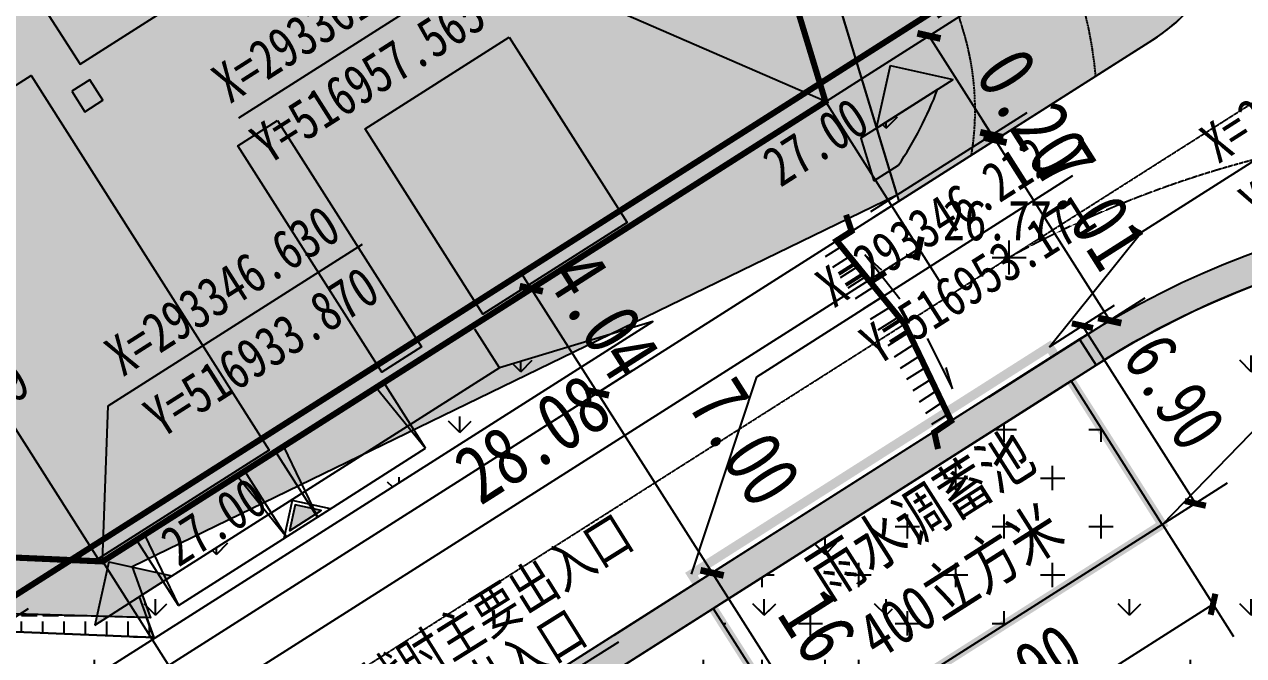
# Model space of a CAD drawing. Extents: x 1977 to 1034874806, y 3985 to 587211952.
# Drawn here: x 516931304 to 516971270, y 293343544 to 293364234 of the extents above; entities that cross this region are included whole.
import ezdxf

# ---------------------------------------------------------------- set-up
doc = ezdxf.new("R2010")
doc.units = 0
doc.header["$LTSCALE"] = 10
doc.header["$MEASUREMENT"] = 0
doc.linetypes.add('ACAD_ISO04W100', pattern=[30, 24, -3, 0, -3])
doc.linetypes.add('DASH', pattern=[0.35, 0.25, -0.1])
for name, color, linetype in [('01-标注_入口', 7, 'Continuous'), ('01-标注_尺寸', 3, 'Continuous'), ('01-标注_符号2', 200, 'Continuous'), ('02-TEXT_房间', 7, 'Continuous'), ('05-填充-第三批规证建筑', 252, 'Continuous'), ('DIM_ELEV', 3, 'Continuous'), ('M-建筑 地下室轮廓', 120, 'DASH'), ('M-建筑 坐标', 3, 'Continuous'), ('M-建筑 轮廓', 51, 'Continuous'), ('M-建筑 轮廓_细线', 51, 'Continuous'), ('M-建筑 首层轮廓', 4, 'Continuous'), ('M-用地 代征道路', 216, 'Continuous'), ('M-绿化 填充 0.5覆土', 77, 'Continuous'), ('M-绿化 填充 3m覆土109', 90, 'Continuous'), ('M-绿化 填充 实土104', 126, 'Continuous'), ('M-道路 边线', 2, 'Continuous'), ('M-雨水化粪', 4, 'TG_Y'), ('pipe-雨水', 4, 'TG_Y'), ('PUB_TEXT', 7, 'Continuous'), ('SPACE', 7, 'Continuous'), ('SPACE_HATCH', 8, 'Continuous'), ('屋顶', 6, 'Continuous'), ('竖向', 3, 'Continuous'), ('透水铺装', 32, 'Continuous'), ('道路中心线', 1, 'Continuous'), ('道路横断面示意', 7, 'Continuous')]:
    doc.layers.add(name, color=color, linetype=linetype)
doc.styles.add('-黑体', font='simhei.ttf', dxfattribs={"width": 0.8})
doc.styles.get("Standard").update_dxf_attribs({"font": 'simhei.ttf', "width": 0.8})
doc.styles.add('TG_LINETYPE', font='simplex_.ttf', dxfattribs={"width": 0.8, "height": 3, "bigfont": 'HZTXT'})
doc.styles.add('黑体', font='simhei.ttf', dxfattribs={"width": 0.8})
doc.styles.add('黑体_T3', font='simhei.ttf', dxfattribs={"width": 0.8})
doc.linetypes.add('TG_Y', pattern='A,2,-0.3,["Y",TG_LINETYPE,S=0.1,R=0,X=-0.18,Y=-0.05],0', length=2.3)
doc.dimstyles.new('_TCH_ARCH&&500', dxfattribs={"dimtxt": 1750, "dimasz": 500, "dimexe": 1250, "dimexo": 0, "dimgap": 500, "dimtad": 1, "dimlfac": 0.001, "dimzin": 0, "dimdsep": 46, "dimtxsty": '黑体_T3', "dimblk": 'ARCHTICK', "dimcen": 0.09, "dimclrt": 7, "dimazin": 2, "dimtfac": 1, "dimtix": 1, "dimtmove": 2, "dimatfit": 3, "dimfxl": 0, "dimtolj": 1, "dimtzin": 0, "dimarcsym": 0})
doc.dimstyles.new('_TCH_ARCH&&550', dxfattribs={"dimtxt": 1925, "dimasz": 550, "dimexe": 1375, "dimexo": 0, "dimgap": 550, "dimtad": 1, "dimlfac": 0.001, "dimzin": 0, "dimdsep": 46, "dimtxsty": '黑体_T3', "dimblk": 'ARCHTICK', "dimcen": 0.09, "dimclrt": 7, "dimazin": 2, "dimtfac": 1, "dimtix": 1, "dimtmove": 2, "dimatfit": 3, "dimfxl": 0, "dimtolj": 1, "dimtzin": 0, "dimarcsym": 0})
pattern_1 = [(90, (517055335.4, 293344865.8), (-1995.59, 1995.59), [529.16, -3462.02]), (45, (517055335.4, 293344865.8), (-1995.59, 1995.59), [529.16, -2293.03]), (135, (517055335.4, 293344865.8), (-1995.59, -1995.59), [529.16, -2293.03])]
pattern_2 = [(0, (0, 0), (0, 698.5), [508, -190.5]), (90, (0, 0), (-698.5, 4e-14), [508, -190.5])]

# ---------------------------------------------------------------- blocks, each defined once
blk = doc.blocks.new('A$C2FBB68E7')
at = {"layer": '05-填充-第三批规证建筑', "ltscale": 0.02}
h = blk.add_hatch(color=252, dxfattribs=at)
h.dxf.hatch_style = 1
h.paths.add_polyline_path([(5790, 9260), (8392, 21500), (86987, 21500), (86987, 20300), (92631, 20300), (99427, 44725), (120742, 38795), (117563, 11100), (119297, 10714), (109062, -4432), (83846, -2647), (39845, -4916), (40178, -2825), (-6010, -4842), (-2632, 11050)])
at = {"layer": 'M-建筑 轮廓_细线'}
blk.add_lwpolyline([(5790, 9260), (8392, 21500), (86987, 21500), (86987, 20300), (92631, 20300), (99427, 44725), (120742, 38795), (117563, 11100), (119297, 10714), (109062, -4432), (83846, -2647), (39845, -4916), (40178, -2825), (-6010, -4842), (-2632, 11050)], close=True, dxfattribs=at)
blk = doc.blocks.new('A$C110D5DAE')
at = {"layer": '05-填充-第三批规证建筑', "ltscale": 0.02}
h = blk.add_hatch(color=252, dxfattribs=at)
h.dxf.hatch_style = 1
h.paths.add_polyline_path([(96042, 32561), (85734, 35429), (87317, 41119), (83503, 42180), (66341, 26600), (4763, 26600), (-1359, -2200), (108092, -2200), (116900, 10380), (116900, 38462), (99065, 43424)])
for p, q in [((119450, 21301), (116900, 21301)), ((116900, 17101), (116900, 21301)), ((116900, 21001), (119450, 21301)), ((119450, 17101), (119450, 21301)), ((116900, 17401), (119450, 17101)), ((119450, 17101), (116900, 17101)), ((119450, 15901), (116900, 15901)), ((116900, 11701), (116900, 15901)), ((116900, 15601), (119450, 15901)), ((119450, 11701), (119450, 15901)), ((116900, 12001), (119450, 11701)), ((119450, 11701), (116900, 11701))]:
    blk.add_line(p, q)
at = {"layer": 'M-建筑 首层轮廓', "const_width": 200}
blk.add_lwpolyline([(96042, 32561), (85734, 35429), (87317, 41119), (83503, 42180), (66341, 26600), (4763, 26600), (-1359, -2200), (108092, -2200), (116900, 10380), (116900, 38462), (99065, 43424)], close=True, dxfattribs=at)
at = {"layer": '屋顶'}
for points in [[(109550, 30851), (116750, 30851), (116750, 25251), (109550, 25251)], [(107780, 22971), (116570, 22971), (116570, 21431), (107780, 21431)], [(102750, 21501), (99750, 21501), (99750, 18501), (102750, 18501)], [(103350, 17801), (104150, 17801), (104150, 18501), (103350, 18501)], [(102200, 11451), (102200, 16951), (116750, 16951), (116750, 10301), (109650, 10301), (109650, 11451)]]:
    blk.add_lwpolyline(points, close=True, dxfattribs=at)
at = {"layer": 'M-建筑 轮廓_细线'}
blk.add_blockref('A$C2FBB68E7', (0, 0), dxfattribs=at)
blk = doc.blocks.new('A$C29D53FC1')
at = {"layer": '道路横断面示意'}
h = blk.add_hatch(color=256, dxfattribs=at)
h.dxf.hatch_style = 1
h.paths.add_polyline_path([(857, -125), (531, -20), (523, -76)])
for p, q in [((0, 0), (857, -125)), ((857, -125), (531, -20))]:
    blk.add_line(p, q, dxfattribs=at)
blk = doc.blocks.new('A$C29796A3D')
blk.add_lwpolyline([(82418, -2546), (83500, 266), (52927, -1015), (53491, 1640), (17309, 1008), (22065, 17595), (62738, 18620), (62308, 17591), (92266, 18955), (95099, 29171), (99427, 44725), (120742, 38795), (117563, 11100), (119297, 10714), (109062, -4432), (82418, -2546)])
blk = doc.blocks.new('_ArchTick')
at = {"color": 0, "linetype": 'ByBlock', "const_width": 0.4}
blk.add_lwpolyline([(-0.5, -0.5), (0.5, 0.5)], dxfattribs=at)
blk = doc.blocks.new('*D188')
at = {"layer": 'Defpoints', "color": 0, "linetype": 'Continuous', "transparency": 16777216}
for p in [(516968607, 293347837), (516970267, 293345226), (516956877, 293340382)]:
    blk.add_point(p, dxfattribs=at)
at = {"layer": 'pipe-雨水', "color": 0, "linetype": 'Continuous', "lineweight": -2, "transparency": 16777216}
for p, q in [((516968607, 293347837), (516970938, 293344171)), ((516958537, 293337771), (516970267, 293345226)), ((516956877, 293340382), (516959207, 293336716))]:
    blk.add_line(p, q, dxfattribs=at)
at = {"layer": 'pipe-雨水', "color": 0, "linetype": 'Continuous', "lineweight": -2, "transparency": 16777216, "xscale": 500, "yscale": 500, "zscale": 500}
for p, rotation in [((516970267, 293345226), 32.43730404849646), ((516958537, 293337771), 212.4373040484965)]:
    blk.add_blockref('_ArchTick', p, dxfattribs=dict(at, rotation=rotation))
at = {"layer": 'pipe-雨水', "color": 7, "linetype": 'Continuous', "transparency": 16777216, "insert": (516963659, 293342667), "char_height": 1750, "attachment_point": 5, "rotation": 32.4373, "style": '黑体_T3'}
blk.add_mtext('\\A1;13.90', dxfattribs=at)
blk = doc.blocks.new('*D189')
at = {"layer": 'Defpoints', "color": 0, "linetype": 'Continuous', "transparency": 16777216}
for p in [(516964902, 293353668), (516969688, 293348534), (516968603, 293347844)]:
    blk.add_point(p, dxfattribs=at)
at = {"layer": 'pipe-雨水', "color": 0, "linetype": 'Continuous', "lineweight": -2, "transparency": 16777216}
for p, q in [((516964902, 293353668), (516967042, 293355028)), ((516965987, 293354358), (516969688, 293348534)), ((516968603, 293347844), (516970743, 293349205))]:
    blk.add_line(p, q, dxfattribs=at)
at = {"layer": 'pipe-雨水', "color": 0, "linetype": 'Continuous', "lineweight": -2, "transparency": 16777216, "xscale": 500, "yscale": 500, "zscale": 500}
for p, rotation in [((516965987, 293354358), 122.4373040485213), ((516969688, 293348534), 302.4373040485214)]:
    blk.add_blockref('_ArchTick', p, dxfattribs=dict(at, rotation=rotation))
at = {"layer": 'pipe-雨水', "color": 7, "linetype": 'Continuous', "transparency": 16777216, "insert": (516969007, 293352189), "char_height": 1750, "attachment_point": 5, "rotation": 302.4373, "style": '黑体_T3'}
blk.add_mtext('\\A1;6.90', dxfattribs=at)
blk = doc.blocks.new('A$C2D0F44C4')
h = blk.add_hatch(color=1)
h.dxf.hatch_style = 1
h.paths.add_polyline_path([(500314, 500915), (500314, 499685), (500929, 500300)])
at = {"color": 1}
blk.add_lwpolyline([(500193, 501207), (500193, 499393), (501100, 500300), (500193, 501207)], dxfattribs=at)
blk.add_lwpolyline([(500314, 500915), (500314, 499685), (500929, 500300)], close=True, dxfattribs=at)
blk.add_lwpolyline([(500314, 500915), (500314, 499685), (500929, 500300)], close=True, dxfattribs=at)
blk = doc.blocks.new('*D375')
at = {"layer": '01-标注_尺寸', "color": 0, "lineweight": -2, "transparency": 16777216}
for p, q in [((516933863, 293346640), (516937658, 293340670)), ((516925346, 293334475), (516936920, 293341830)), ((516922289, 293339285), (516926083, 293333314))]:
    blk.add_line(p, q, dxfattribs=at)
at = {"layer": 'Defpoints', "color": 0, "transparency": 16777216}
for p in [(516933863, 293346640), (516936920, 293341830), (516922289, 293339285)]:
    blk.add_point(p, dxfattribs=at)
at = {"layer": '01-标注_尺寸', "color": 0, "lineweight": -2, "transparency": 16777216, "xscale": 550, "yscale": 550, "zscale": 550}
for p, rotation in [((516936920, 293341830), 32.43462483542849), ((516925346, 293334475), 212.4346248354285)]:
    blk.add_blockref('_ArchTick', p, dxfattribs=dict(at, rotation=rotation))
at = {"layer": '01-标注_尺寸', "color": 7, "transparency": 16777216, "insert": (516930322, 293339429), "char_height": 1925, "attachment_point": 5, "rotation": 32.4346, "style": '黑体_T3'}
blk.add_mtext('\\A1;13.71', dxfattribs=at)
blk = doc.blocks.new('*D376')
at = {"layer": '01-标注_尺寸', "color": 0, "lineweight": -2, "transparency": 16777216}
for p, q in [((516957565, 293361702), (516961359, 293355731)), ((516936920, 293341830), (516960621, 293356891)), ((516933863, 293346640), (516937658, 293340670))]:
    blk.add_line(p, q, dxfattribs=at)
at = {"layer": 'Defpoints', "color": 0, "transparency": 16777216}
for p in [(516957565, 293361702), (516960621, 293356891), (516933863, 293346640)]:
    blk.add_point(p, dxfattribs=at)
at = {"layer": '01-标注_尺寸', "color": 0, "lineweight": -2, "transparency": 16777216, "xscale": 550, "yscale": 550, "zscale": 550}
for p, rotation in [((516960621, 293356891), 32.43462483550675), ((516936920, 293341830), 212.4346248355067)]:
    blk.add_blockref('_ArchTick', p, dxfattribs=dict(at, rotation=rotation))
at = {"layer": '01-标注_尺寸', "color": 7, "transparency": 16777216, "insert": (516947954, 293350646), "char_height": 1925, "attachment_point": 5, "rotation": 32.4346, "style": '黑体_T3'}
blk.add_mtext('\\A1;28.08', dxfattribs=at)
blk = doc.blocks.new('*D420')
at = {"layer": '01-标注_尺寸', "color": 0, "lineweight": -2, "transparency": 16777216}
for p, q in [((516959164, 293357929), (516964283, 293361182)), ((516963122, 293360445), (516966882, 293354528)), ((516962923, 293352013), (516968042, 293355266))]:
    blk.add_line(p, q, dxfattribs=at)
at = {"layer": 'Defpoints', "color": 0, "transparency": 16777216}
for p in [(516959164, 293357929), (516966882, 293354528), (516962923, 293352013)]:
    blk.add_point(p, dxfattribs=at)
at = {"layer": '01-标注_尺寸', "color": 0, "lineweight": -2, "transparency": 16777216, "xscale": 550, "yscale": 550, "zscale": 550}
for p, rotation in [((516963122, 293360445), 122.434624835361), ((516966882, 293354528), 302.434624835361)]:
    blk.add_blockref('_ArchTick', p, dxfattribs=dict(at, rotation=rotation))
at = {"layer": '01-标注_尺寸', "color": 7, "transparency": 16777216, "insert": (516966288, 293358304), "char_height": 1925, "attachment_point": 5, "rotation": 302.4346, "style": '黑体_T3'}
blk.add_mtext('\\A1;7.01', dxfattribs=at)
blk = doc.blocks.new('*D421')
at = {"layer": '01-标注_尺寸', "color": 0, "lineweight": -2, "transparency": 16777216}
for p, q in [((516959056, 293358098), (516964175, 293361351)), ((516959164, 293357929), (516964283, 293361182)), ((516963015, 293360614), (516962720, 293361078)), ((516963015, 293360614), (516963122, 293360445)), ((516963122, 293360445), (516963417, 293359981))]:
    blk.add_line(p, q, dxfattribs=at)
at = {"layer": 'Defpoints', "color": 0, "transparency": 16777216}
for p in [(516963122, 293360445), (516959056, 293358098), (516959164, 293357929)]:
    blk.add_point(p, dxfattribs=at)
at = {"layer": '01-标注_尺寸', "color": 0, "lineweight": -2, "transparency": 16777216, "xscale": 550, "yscale": 550, "zscale": 550}
for p, rotation in [((516963015, 293360614), 302.4346248494114), ((516963122, 293360445), 122.4346248494113)]:
    blk.add_blockref('_ArchTick', p, dxfattribs=dict(at, rotation=rotation))
at = {"layer": '01-标注_尺寸', "color": 7, "transparency": 16777216, "insert": (516964354, 293361346), "char_height": 1925, "attachment_point": 5, "rotation": 302.4346, "style": '黑体_T3'}
blk.add_mtext('\\A1;0.20', dxfattribs=at)
blk = doc.blocks.new('*D422')
at = {"layer": '01-标注_尺寸', "color": 0, "lineweight": -2, "transparency": 16777216}
for p, q in [((516956996, 293361340), (516962115, 293364593)), ((516960955, 293363856), (516963015, 293360614)), ((516959056, 293358098), (516964175, 293361351))]:
    blk.add_line(p, q, dxfattribs=at)
at = {"layer": 'Defpoints', "color": 0, "transparency": 16777216}
for p in [(516956996, 293361340), (516963015, 293360614), (516959056, 293358098)]:
    blk.add_point(p, dxfattribs=at)
at = {"layer": '01-标注_尺寸', "color": 0, "lineweight": -2, "transparency": 16777216, "xscale": 550, "yscale": 550, "zscale": 550}
for p, rotation in [((516960955, 293363856), 122.4346248351931), ((516963015, 293360614), 302.4346248351932)]:
    blk.add_blockref('_ArchTick', p, dxfattribs=dict(at, rotation=rotation))
at = {"layer": '01-标注_尺寸', "color": 7, "transparency": 16777216, "insert": (516961070, 293366494), "char_height": 1925, "attachment_point": 5, "rotation": 302.4346, "style": '黑体_T3'}
blk.add_mtext('\\A1;3.84', dxfattribs=at)
blk = doc.blocks.new('*D465')
at = {"layer": '01-标注_尺寸', "color": 0, "lineweight": -2, "transparency": 16777216}
for p, q in [((516944705, 293353522), (516949080, 293356307)), ((516947920, 293355569), (516947625, 293356032)), ((516947920, 293355569), (516950088, 293352162)), ((516946874, 293350116), (516951248, 293352900)), ((516950088, 293352162), (516950384, 293351698))]:
    blk.add_line(p, q, dxfattribs=at)
at = {"layer": 'Defpoints', "color": 0, "transparency": 16777216}
for p in [(516944705, 293353522), (516950088, 293352162), (516946874, 293350116)]:
    blk.add_point(p, dxfattribs=at)
at = {"layer": '01-标注_尺寸', "color": 0, "lineweight": -2, "transparency": 16777216, "xscale": 550, "yscale": 550, "zscale": 550}
for p, rotation in [((516947920, 293355569), 302.4792058772604), ((516950088, 293352162), 122.4792058772603)]:
    blk.add_blockref('_ArchTick', p, dxfattribs=dict(at, rotation=rotation))
at = {"layer": '01-标注_尺寸', "color": 7, "transparency": 16777216, "insert": (516950289, 293354683), "char_height": 1925, "attachment_point": 5, "rotation": 302.4792, "style": '黑体_T3'}
blk.add_mtext('\\A1;4.04', dxfattribs=at)
blk = doc.blocks.new('*D466')
at = {"layer": '01-标注_尺寸', "color": 0, "lineweight": -2, "transparency": 16777216}
for p, q in [((516946874, 293350116), (516951248, 293352900)), ((516950088, 293352162), (516953847, 293346257)), ((516950633, 293344211), (516955007, 293346995))]:
    blk.add_line(p, q, dxfattribs=at)
at = {"layer": 'Defpoints', "color": 0, "transparency": 16777216}
for p in [(516946874, 293350116), (516953847, 293346257), (516950633, 293344211)]:
    blk.add_point(p, dxfattribs=at)
at = {"layer": '01-标注_尺寸', "color": 0, "lineweight": -2, "transparency": 16777216, "xscale": 550, "yscale": 550, "zscale": 550}
for p, rotation in [((516950088, 293352162), 122.4792058772778), ((516953847, 293346257), 302.4792058772779)]:
    blk.add_blockref('_ArchTick', p, dxfattribs=dict(at, rotation=rotation))
at = {"layer": '01-标注_尺寸', "color": 7, "transparency": 16777216, "insert": (516954923, 293350538), "char_height": 1925, "attachment_point": 5, "rotation": 302.4792, "style": '黑体_T3'}
blk.add_mtext('\\A1;7.00', dxfattribs=at)
blk = doc.blocks.new('*D467')
at = {"layer": '01-标注_尺寸', "color": 0, "lineweight": -2, "transparency": 16777216}
for p, q in [((516950633, 293344211), (516955007, 293346995)), ((516953847, 293346257), (516962521, 293332631)), ((516959307, 293330584), (516963681, 293333369))]:
    blk.add_line(p, q, dxfattribs=at)
at = {"layer": 'Defpoints', "color": 0, "transparency": 16777216}
for p in [(516950633, 293344211), (516962521, 293332631), (516959307, 293330584)]:
    blk.add_point(p, dxfattribs=at)
at = {"layer": '01-标注_尺寸', "color": 0, "lineweight": -2, "transparency": 16777216, "xscale": 550, "yscale": 550, "zscale": 550}
for p, rotation in [((516953847, 293346257), 122.4792058772715), ((516962521, 293332631), 302.4792058772715)]:
    blk.add_blockref('_ArchTick', p, dxfattribs=dict(at, rotation=rotation))
at = {"layer": '01-标注_尺寸', "color": 7, "transparency": 16777216, "insert": (516958147, 293343195), "char_height": 1925, "attachment_point": 5, "rotation": 302.4792, "style": '黑体_T3'}
blk.add_mtext('\\A1;16.15', dxfattribs=at)
blk = doc.blocks.new('*D520')
at = {"layer": '01-标注_尺寸', "color": 0, "lineweight": -2, "transparency": 16777216}
for p, q in [((516931433, 293345078), (516926964, 293342234)), ((516928124, 293342972), (516927829, 293343436)), ((516928124, 293342972), (516930287, 293339574)), ((516933596, 293341680), (516929127, 293338835)), ((516930287, 293339574), (516930582, 293339110))]:
    blk.add_line(p, q, dxfattribs=at)
at = {"layer": 'Defpoints', "color": 0, "transparency": 16777216}
for p in [(516931433, 293345078), (516933596, 293341680), (516930287, 293339574)]:
    blk.add_point(p, dxfattribs=at)
at = {"layer": '01-标注_尺寸', "color": 0, "lineweight": -2, "transparency": 16777216, "xscale": 550, "yscale": 550, "zscale": 550}
for p, rotation in [((516928124, 293342972), 302.4792058727999), ((516930287, 293339574), 122.4792058727999)]:
    blk.add_blockref('_ArchTick', p, dxfattribs=dict(at, rotation=rotation))
at = {"layer": '01-标注_尺寸', "color": 7, "transparency": 16777216, "insert": (516930491, 293342091), "char_height": 1925, "attachment_point": 5, "rotation": 302.4792, "style": '黑体_T3'}
blk.add_mtext('\\A1;4.03', dxfattribs=at)

msp = doc.modelspace()

# ---------------------------------------------------------------- hatches: boundary and pattern name
at = {"layer": 'DIM_ELEV'}
for points in [[(516959680.664, 293362890.455), (516959220.775, 293360819.585), (516961751.534, 293362430.566)], [(516934071.149, 293346616.445), (516933611.26, 293344545.575), (516936142.019, 293346156.556)]]:
    msp.add_hatch(color=256, dxfattribs=at).paths.add_polyline_path(points)
at = {"layer": 'M-用地 代征道路', "linetype": 'Continuous'}
h = msp.add_hatch(dxfattribs=at)
h.set_pattern_fill('ANSI31', color=256, scale=2000, angle=45)
h.set_pattern_definition([(90, (5e-07, -9e-07), (-3175, 7e-13), [])])
h.paths.add_polyline_path([(516805773, 293547166), (516819249, 293553749), (516833059, 293559601), (516850264, 293570958, -0.037484907), (516891830, 293580614, -0.037486061), (516934373, 293583957), (517108952, 293584561), (517129064, 293564630), (517129758, 293441475), (517124870, 293421447), (517125067, 293386448), (517120118, 293377370), (517113257, 293364786), (516977085, 293278102), (516956377, 293282701), (516937582, 293312227), (516922624, 293326413), (516799129, 293520414), (516801840, 293531330)], flags=16)
edge = h.paths.add_edge_path()
edge.add_line((517148867, 293599699), (516934315.329, 293598955.98))
edge.add_arc((516935357.134, 293298946.875), 300010.915, 90.19896327, 106.33801982)
edge.add_arc((516935363.791, 293298956.272), 300003.769, 106.33974463, 122.48004836)
edge.add_line((516774260, 293552033), (516760762, 293543441))
edge.add_line((516760762, 293543441), (516959452, 293231315))
edge.add_line((516959452, 293231315), (517150257, 293352776))
edge.add_line((517150257, 293352776), (517148867, 293599699))
h.paths.add_polyline_path([(516983988, 293276570), (516977085, 293278102), (517113257, 293364786), (517108308, 293355708), (517078783, 293336913), (517064596, 293321955), (517033070, 293301887), (517013514, 293295365)])
at = {"layer": 'M-绿化 填充 3m覆土109'}
h = msp.add_hatch(dxfattribs=at)
h.set_pattern_fill('CROSS', color=256, scale=1000)
h.set_pattern_definition([(0, (5e-07, -9e-07), (1587.5, 1587.5), [793.75, -2381.25]), (90, (396.9, -396.9), (-1587.5, 1587.5), [793.75, -2381.25])])
h.paths.add_polyline_path([(516968603.143, 293347844.484), (516965612.632, 293352548.829), (516953881.591, 293345093.365), (516956872.102, 293340389.021)])
at = {"layer": 'M-绿化 填充 实土104'}
h = msp.add_hatch(dxfattribs=at)
h.set_pattern_fill('GRASS', color=256, scale=1000)
h.set_pattern_definition(pattern_1)
edge = h.paths.add_edge_path()
edge.add_line((516959148.995, 293359104.749), (516959954.753, 293359616.835))
edge.add_arc((516950007.033, 293366328.232), 12000, 325.9937635, 339.3854304)
edge.add_line((516961238.673, 293362103.276), (516958724.179, 293360505.398))
edge.add_line((516958724.179, 293360505.398), (516959148.995, 293359104.749))
h = msp.add_hatch(dxfattribs=at)
h.set_pattern_fill('GRASS', color=256, scale=1000)
h.set_pattern_definition(pattern_1)
edge = h.paths.add_edge_path()
edge.add_arc((516981986.742, 293328594.068), 28999.998, 64.4564762, 114.5496722)
edge.add_line((516969937.766, 293354972.507), (516971988.014, 293351746.478))
edge.add_line((516971988.014, 293351746.478), (516973491.599, 293349380.613))
edge.add_line((516973491.599, 293349380.613), (516961760.293, 293341924.981))
edge.add_line((516961760.293, 293341924.981), (516958059.114, 293347744.036))
edge.add_line((516958059.114, 293347744.036), (516936582.16, 293334099.007))
edge.add_line((516936582.16, 293334099.007), (516937637.723, 293332438.097))
edge.add_line((516937637.723, 293332438.097), (516946494.454, 293338075.94))
edge.add_line((516946494.454, 293338075.94), (516947407.323, 293336641.849))
edge.add_line((516947407.323, 293336641.849), (516952975.366, 293340186.178))
edge.add_line((516952975.366, 293340186.178), (516958345.284, 293331750.341))
edge.add_line((516958345.284, 293331750.341), (516994491.443, 293354759.548))
h = msp.add_hatch(dxfattribs=at)
h.set_pattern_fill('GRASS', color=256, scale=1000)
h.set_pattern_definition(pattern_1)
h.paths.add_polyline_path([(516928164.433, 293343596.394), (516930058.198, 293340616.588), (516951904.847, 293354500.854), (516946874.016, 293352975.006), (516935061.912, 293345468.8), (516935543.829, 293344141.285), (516929403.275, 293344385.001)])
h = msp.add_hatch(dxfattribs=at)
h.set_pattern_fill('GRASS', color=256, scale=1000)
h.set_pattern_definition(pattern_1)
h.paths.add_polyline_path([(516953059.721, 293340239.876), (516951663.467, 293342433.316), (516958616.819, 293346867.203), (516958057.149, 293347747.071), (516936582.22, 293334099.046), (516937637.427, 293332438.429), (516946494.785, 293338076.15), (516947407.665, 293336642.067)])
at = {"layer": 'SPACE_HATCH'}
h = msp.add_hatch(dxfattribs=at)
h.set_pattern_fill('ANGLE', color=256, scale=200, style=0)
h.set_pattern_definition(pattern_2)
h.paths.add_polyline_path([(516970296.753, 293365917.994), (516955066.407, 293389882.677), (516955254.474, 293390002.395), (516947536.289, 293402136.614), (516924393.773, 293409449.978), (516890227.602, 293463164.652), (516853388.801, 293448600.855), (516857015.952, 293442898.395), (516870282.02, 293447847.59), (516870566.711, 293447084.49), (516882184.541, 293451418.775), (516881971.073, 293451990.964), (516885288.638, 293453228.653), (516920420.29, 293397996.09), (516942777.194, 293391876.293), (516944074.178, 293387610.365), (516948947.851, 293389092.124), (516950839.775, 293382869.372), (516953359.875, 293383635.567), (516954289.547, 293380577.769), (516953471.105, 293379806.337), (516955552.716, 293372959.622), (516956701.303, 293373308.831), (516957923.025, 293369290.449), (516956774.443, 293368941.241), (516959967.217, 293358439.892), (516968289.196, 293363728.785, 0.137996477)])
h = msp.add_hatch(dxfattribs=at)
h.set_pattern_fill('ANGLE', color=256, scale=200, style=0)
h.set_pattern_definition(pattern_2)
h.paths.add_polyline_path([(516965895.449, 293353913.432), (516966431.826, 293353069.453, -0.413996067), (517006450.571, 293344167.154), (517008953.267, 293340235.657, -0.457100936), (517006381.189, 293332829.279), (516992287.493, 293323857.794), (516992896.082, 293322901.735), (517007957.327, 293332489.123, 0.414216878), (517009796.848, 293340772.66), (517007294.151, 293344704.157, 0.413996067)])
h = msp.add_hatch(dxfattribs=at)
h.set_pattern_fill('ANGLE', color=256, scale=200, style=0)
h.set_pattern_definition([(0, (5e-07, -9e-07), (0, 698.5), [508, -190.5]), (90, (5e-07, -9e-07), (-698.5, 4e-14), [508, -190.5])])
h.paths.add_polyline_path([(516966431.826, 293353069.453), (516965895.449, 293353913.432), (516923476.1, 293326954.537, 0.035838106), (516922785.955, 293326443.068), (516923413.789, 293325663.973, -0.037397414), (516924012.476, 293326110.558)])
h = msp.add_hatch(dxfattribs=at)
h.set_pattern_fill('ANGLE', color=256, scale=200, style=0)
h.set_pattern_definition(pattern_2)
h.paths.add_polyline_path([(516930594.574, 293339772.609), (516928161.614, 293343594.599), (516929403.275, 293344385.001), (516935543.829, 293344141.285), (516935308.164, 293344790.46), (516919133.856, 293345239.136), (516925187.172, 293344552.337), (516928370.24, 293339543.835), (516921839.134, 293335393.102, -0.250918018), (516917131.094, 293335041.926), (516917848.78, 293333757.41, 0.199064416), (516922375.511, 293334549.123)])

# ---------------------------------------------------------------- linework, layer by layer
at = {"layer": '01-标注_符号2'}
msp.add_line((516940310.145, 293337447.326), (516950789.196, 293343995.364), dxfattribs=at)
at = {"layer": 'DIM_ELEV'}
for p, q in [((516959680.664, 293362890.455), (516959220.775, 293360819.585)), ((516959680.664, 293362890.455), (516961751.534, 293362430.566)), ((516959220.775, 293360819.585), (516961751.534, 293362430.566)), ((516934071.149, 293346616.445), (516933611.26, 293344545.575)), ((516934071.149, 293346616.445), (516936142.019, 293346156.556)), ((516933611.26, 293344545.575), (516936142.019, 293346156.556))]:
    msp.add_line(p, q, dxfattribs=at)
at = {"layer": 'M-建筑 地下室轮廓', "color": 5, "ltscale": 1.25, "const_width": 200, "flags": 128}
msp.add_lwpolyline([(516963422.726, 293391655.042), (516958448.139, 293391655.042), (516955424.692, 293389731.925), (516951989.826, 293395132.083), (516950175.71, 293393978.183), (516944345.954, 293403143.489), (516924394.412, 293409449.839), (516892815.843, 293459096.39), (516890225.215, 293463169.272), (516887549.201, 293462117.253), (516859289.756, 293451007.647), (516859399.507, 293450728.444), (516853508.891, 293448412.922), (516920369.386, 293343297.552), (516925739.298, 293342169.358), (516969380.175, 293369927.912), (516963287.726, 293379541.893), (516963287.726, 293390455.042), (516963422.726, 293390455.042), (516963422.726, 293391655.042)], dxfattribs=at)
at = {"layer": 'M-建筑 坐标'}
for p, q in [((516946646.284, 293366453.52), (516938323.463, 293361159.642)), ((516957564.538, 293361701.582), (516946646.284, 293366453.52)), ((516934054.781, 293351727.345), (516942388.568, 293357028.198)), ((516933869.881, 293346630.175), (516934054.781, 293351727.345))]:
    msp.add_line(p, q, dxfattribs=at)
at = {"layer": 'M-绿化 填充 0.5覆土'}
msp.add_lwpolyline([(516965612.897, 293352548.998), (516958057.174, 293347747.086), (516953880.53, 293345092.691), (516956872.632, 293340389.358), (516968602.878, 293347844.316)], close=True, dxfattribs=at)
at = {"layer": 'M-绿化 填充 实土104'}
msp.add_lwpolyline([(516959148.995, 293359104.749), (516959954.753, 293359616.835, 0.058498763), (516961238.673, 293362103.276), (516958724.179, 293360505.398)], format="xyb", close=True, dxfattribs=at)
msp.add_lwpolyline([(516928164.433, 293343596.394), (516930058.198, 293340616.588), (516951904.847, 293354500.854), (516946874.016, 293352975.006), (516935061.912, 293345468.8), (516935543.829, 293344141.285), (516929403.275, 293344385.001)], close=True, dxfattribs=at)
msp.add_lwpolyline([(516966431.826, 293353069.454), (516936582.16, 293334099.007), (516937637.723, 293332438.097), (516946494.454, 293338075.94), (516947407.324, 293336641.847)], dxfattribs=at)
msp.add_arc((516981986.741, 293328594.066), 29000, 64.4564768, 122.4373046, dxfattribs=at)
at = {"layer": 'M-道路 边线', "linetype": 'DASH'}
for points in [[(516966420.994, 293362541.481, 0.052233369), (516965907.346, 293365201.079), (516962180.013, 293377460.696)], [(516962349.337, 293359953.809, 0.115191154), (516962080.315, 293364037.534), (516958352.983, 293376297.151)]]:
    msp.add_lwpolyline(points, format="xyb", dxfattribs=at)
at = {"layer": 'M-道路 边线', "ltscale": 0.5}
for points in [[(516914089.617, 293336400.665), (516914089.617, 293336400.665, 0.414556305), (516922375.511, 293334549.123), (516968289.196, 293363728.785, 0.414213563), (516970134.811, 293372010.916), (516968886.294, 293373975.436)], [(516965895.449, 293353913.433), (516926111.383, 293328629.347, 0.413870902), (516924262.006, 293320353.142), (516924262.006, 293320353.142)]]:
    msp.add_lwpolyline(points, format="xyb", dxfattribs=at)
at = {"layer": 'M-道路 边线'}
msp.add_arc((516981986.741, 293328594.066), 30000, 32.479855, 122.4373046, dxfattribs=at)
at = {"layer": 'M-雨水化粪', "color": 3, "linetype": 'DASH', "ltscale": 0.9, "const_width": 300}
msp.add_lwpolyline([(516953170.574, 293346212.138), (516964901.88, 293353667.77), (516968602.878, 293347844.316), (516956871.571, 293340388.684)], close=True, dxfattribs=at)
at = {"layer": 'pipe-雨水', "linetype": 'ByBlock'}
for p, q in [((516967924.291, 293357423.686), (516978285.861, 293364014.346)), ((516955313.274, 293352686.253), (516965674.844, 293359276.913)), ((516964901.88, 293353667.77), (516967924.291, 293357423.686)), ((516953170.574, 293346212.138), (516955313.274, 293352686.253)), ((516968607.437, 293347837.142), (516972798.639, 293352161.131))]:
    msp.add_line(p, q, dxfattribs=at)
at = {"layer": 'SPACE'}
msp.add_lwpolyline([(516885288.638, 293453228.653), (516920420.29, 293397996.09), (516942777.194, 293391876.293), (516944074.178, 293387610.365), (516948947.851, 293389092.124), (516950839.775, 293382869.372), (516953359.875, 293383635.567), (516954289.547, 293380577.769), (516953471.105, 293379806.337), (516955552.716, 293372959.622), (516956701.303, 293373308.831), (516957923.025, 293369290.449), (516956774.443, 293368941.241), (516959967.217, 293358439.892), (516968289.196, 293363728.785, 0.137996477), (516970296.753, 293365917.994), (516955066.407, 293389882.677), (516955254.474, 293390002.395), (516947536.289, 293402136.614), (516924393.773, 293409449.978), (516890227.602, 293463164.652)], format="xyb", dxfattribs=at)
msp.add_lwpolyline([(516966431.826, 293353069.453), (516965895.449, 293353913.432), (516923476.1, 293326954.537, 0.035838106), (516922785.955, 293326443.068), (516923413.789, 293325663.973, -0.037397414), (516924012.476, 293326110.558)], format="xyb", close=True, dxfattribs=at)
at = {"layer": '竖向'}
for p, q in [((516963585.148, 293356035.257), (516963585.148, 293357149.007)), ((516963028.273, 293356592.132), (516964142.023, 293356592.132))]:
    msp.add_line(p, q, dxfattribs=at)
at = {"layer": '透水铺装', "ltscale": 0.02}
for points in [[(516887371.848, 293449953.515), (516920420.29, 293397996.09), (516942777.194, 293391876.293), (516944074.178, 293387610.365), (516948947.851, 293389092.124), (516950693.168, 293383351.578), (516950839.775, 293382869.372), (516953359.875, 293383635.567), (516954289.547, 293380577.769), (516953471.105, 293379806.337), (516955552.716, 293372959.622), (516956701.303, 293373308.831), (516957923.025, 293369290.449), (516956774.443, 293368941.241), (516959967.217, 293358439.892), (516968289.196, 293363728.785, 0.137996477), (516970296.753, 293365917.994)], [(516930594.574, 293339772.609), (516928161.614, 293343594.599), (516929403.275, 293344385.001), (516935543.829, 293344141.285), (516935308.164, 293344790.46), (516919133.856, 293345239.136), (516925187.172, 293344552.337), (516928370.24, 293339543.835), (516921839.134, 293335393.102, -0.250918018), (516917131.094, 293335041.926), (516917848.78, 293333757.41, 0.199064416), (516922375.511, 293334549.123), (516930594.574, 293339772.609)]]:
    msp.add_lwpolyline(points, format="xyb", dxfattribs=at)
at = {"layer": '透水铺装', "ltscale": 0.5}
for points in [[(516965895.449, 293353913.432), (516966431.826, 293353069.453, -0.413996067), (517006450.571, 293344167.154), (517008953.267, 293340235.657, -0.406410174), (517007348.738, 293333445.182), (516992287.493, 293323857.794), (516992896.082, 293322901.735), (517007957.327, 293332489.123, 0.414216878), (517009796.848, 293340772.66), (517007294.151, 293344704.157, 0.413996067)], [(516966431.826, 293353069.453), (516965895.449, 293353913.432), (516926111.383, 293328629.346, 0.172785961), (516923634.743, 293325454.422), (516924454.706, 293324676.779, -0.197646333), (516926647.76, 293327785.368)]]:
    msp.add_lwpolyline(points, format="xyb", close=True, dxfattribs=at)
at = {"layer": '透水铺装', "ltscale": 0.02}
msp.add_lwpolyline([(516946874.016, 293352975.006), (516946069.511, 293354241.012)], dxfattribs=at)
at = {"layer": '透水铺装', "ltscale": 0.5}
msp.add_lwpolyline([(516965895.449, 293353913.432), (516966431.826, 293353069.453)], dxfattribs=at)
at = {"layer": '道路中心线', "linetype": 'ACAD_ISO04W100', "ltscale": 0.04}
msp.add_line((516919179.57, 293328370.975), (516985784.978, 293370700.907), dxfattribs=at)
msp.add_arc((516980339.711, 293326234.864), 34673.936, 34.3072696, 118.8949806, dxfattribs=at)
at = {"layer": '道路横断面示意'}
for p, q in [((516957562.076, 293356622.275), (516958123.718, 293356978.932)), ((516957808.955, 293356279.673), (516958352.137, 293356624.607)), ((516958055.833, 293355937.07), (516958620.666, 293356295.753)), ((516958302.712, 293355594.468), (516958889.195, 293355966.899)), ((516958549.59, 293355251.865), (516959157.723, 293355638.045)), ((516958796.469, 293354909.263), (516959426.252, 293355309.191)), ((516958796.469, 293354909.263), (516959305.46, 293355232.485)), ((516959043.347, 293354566.66), (516959694.781, 293354980.337)), ((516959290.226, 293354224.058), (516959963.309, 293354651.483)), ((516959617.466, 293353709.151), (516960290.24, 293354137.063)), ((516959822.827, 293353340.163), (516960473.961, 293353754.311)), ((516960028.188, 293352971.174), (516960657.681, 293353371.558)), ((516960028.188, 293352971.174), (516960657.681, 293353371.558)), ((516960233.549, 293352602.186), (516960841.402, 293352988.806)), ((516960438.909, 293352233.198), (516961025.123, 293352606.054)), ((516960644.27, 293351864.21), (516961153.028, 293352187.801)), ((516960849.631, 293351495.221), (516961334.6, 293351803.681)), ((516961054.992, 293351126.233), (516961616.376, 293351483.296))]:
    msp.add_line(p, q, dxfattribs=at)
at = {"layer": '道路横断面示意', "const_width": 200}
for points in [[(516960157.428, 293354413.754), (516957928.067, 293357143.945), (516958418.198, 293357455.44), (516958240.284, 293357992.608)], [(516960157.428, 293354413.754), (516961682.702, 293351236.093), (516961131.104, 293350862.05), (516961253.707, 293350316.509)]]:
    msp.add_lwpolyline(points, dxfattribs=at)

# ---------------------------------------------------------------- block references
at = {"layer": '01-标注_入口', "color": 5, "linetype": 'ByBlock', "rotation": 122.4591234538836}
msp.add_blockref('A$C2D0F44C4', (517631166.89, 293194324.852), dxfattribs=at)
at = {"layer": 'M-建筑 轮廓', "color": 4, "rotation": 302.4591234528125}
msp.add_blockref('A$C110D5DAE', (516862371.043, 293439696.425), dxfattribs=at)
at = {"layer": 'M-建筑 轮廓_细线', "rotation": 302.4591234528125}
msp.add_blockref('A$C29796A3D', (516862371.043, 293439696.425), dxfattribs=at)
at = {"layer": '道路横断面示意', "yscale": 2.133333057488375, "zscale": 2.133333057488375}
for p, xscale, rotation in [((516960001.255, 293355231.18), -2.133333057488375, 299.9052322829588), ((516960901.594, 293353939.394), 2.133333057488375, 304.9693757646987)]:
    msp.add_blockref('A$C29D53FC1', p, dxfattribs=dict(at, xscale=xscale, rotation=rotation))

# ---------------------------------------------------------------- texts
at = {"layer": '01-标注_符号2', "color": 7, "style": '黑体', "width": 0.8}
for s, p in [('人防战时主要出入口', (516940431.978, 293340317.639)), ('地下车库出入口', (516941339.098, 293338709.356))]:
    msp.add_text(s, height=1314.346, rotation=32, dxfattribs=at).set_placement(p)
at = {"layer": '02-TEXT_房间', "width": 0.8}
for s, p in [('雨水调蓄池', (516957638.753, 293345340.144)), ('400立方米', (516959284.71, 293343377.087))]:
    msp.add_text(s, height=1500, rotation=32.4770858, dxfattribs=at).set_placement(p)
at = {"layer": 'M-建筑 坐标', "color": 0, "style": '-黑体', "width": 0.8}
for s, p in [('X=293361.702', (516938037.733, 293361608.854)), ('Y=516957.565', (516939302.71, 293359620.11)), ('X=293346.630', (516934526.669, 293352658.453)), ('Y=516933.870', (516935803.534, 293350651.017)), ('Y=516925.739', (516924359.893, 293347592.914))]:
    msp.add_text(s, height=1314.34599, rotation=32.4591235, dxfattribs=at).set_placement(p)
at = {"layer": 'pipe-雨水', "color": 0, "linetype": 'ByBlock', "style": '-黑体', "width": 0.8}
for s, p in [('X=293353.668', (516970432.909, 293359641.541)), ('Y=516964.902', (516971715.78, 293357646.676)), ('X=293346.212', (516957831.861, 293354910.449)), ('Y=516953.171', (516959281.257, 293353039.008))]:
    msp.add_text(s, height=1314.34599, rotation=32.4591235, dxfattribs=at).set_placement(p)
at = {"layer": 'PUB_TEXT', "style": '黑体', "width": 0.8}
for p in [(516956083.272, 293358872.741), (516936353.776, 293346425.285)]:
    msp.add_text('27.00', height=1314.346, rotation=32.4792059, dxfattribs=at).set_placement(p)
at = {"layer": '竖向', "color": 7, "style": '黑体', "width": 0.8}
msp.add_text('26.77', height=1314.346, dxfattribs=at).set_placement((516961409.768, 293357156.034))

# ---------------------------------------------------------------- dimensions: what is measured, and where the dimension line sits
at = {"layer": '01-标注_尺寸'}
for base, p1, p2, angle, picture, middle in [((516963014.918, 293360613.625), (516956996.306, 293361340.148), (516959056.48, 293358098.167), 302.4346248, '*D422', (516961070.278, 293366493.853)), ((516953847.291, 293346256.892), (516946873.633, 293350115.654), (516950632.592, 293344210.543), 302.4792059, '*D466', (516954922.831, 293350537.531)), ((516962521.304, 293332630.507), (516950632.592, 293344210.543), (516959306.606, 293330584.158), 302.4792059, '*D467', (516958146.653, 293343195.105))]:
    dim = msp.add_linear_dim(base=base, p1=p1, p2=p2, angle=angle, dimstyle='_TCH_ARCH&&550', dxfattribs=at)
    dim.commit()
    dim.dimension.update_dxf_attribs({"geometry": picture, "text_midpoint": middle, "dimtype": 129})
for p1, p2, distance, picture, middle in [((516959056.48, 293358098.167), (516959163.707, 293357929.43), 4690.071, '*D421', (516964354.215, 293361346.266)), ((516933863.441, 293346640.309), (516957564.538, 293361701.582), -5699.342, '*D376', (516947953.747, 293350646.363)), ((516959163.707, 293357929.43), (516962923.448, 293352012.932), 4690.071, '*D420', (516966287.699, 293358303.649)), ((516944705.186, 293353522.163), (516946873.633, 293350115.654), 3810.752, '*D465', (516950289.156, 293354683.268)), ((516922289.064, 293339285.171), (516933863.441, 293346640.309), -5699.342, '*D375', (516930321.811, 293339429.029)), ((516931433.389, 293345078.457), (516933596.454, 293341680.403), -3922.908, '*D520', (516930490.658, 293342090.864))]:
    dim = msp.add_aligned_dim(p1=p1, p2=p2, distance=distance, dimstyle='_TCH_ARCH&&550', dxfattribs=at)
    dim.commit()
    dim.dimension.update_dxf_attribs({"geometry": picture, "text_midpoint": middle})
at = {"layer": 'pipe-雨水', "linetype": 'Continuous'}
for p1, p2, distance, picture, middle in [((516964901.88, 293353667.77), (516968602.878, 293347844.316), 1286.043, '*D189', (516969006.54, 293352188.637)), ((516956877.194, 293340382.186), (516968607.437, 293347837.142), -3094.325, '*D188', (516963659.247, 293342666.888))]:
    dim = msp.add_aligned_dim(p1=p1, p2=p2, distance=distance, dimstyle='_TCH_ARCH&&500', dxfattribs=at)
    dim.commit()
    dim.dimension.update_dxf_attribs({"geometry": picture, "text_midpoint": middle})

doc.saveas('drawing.dxf')
